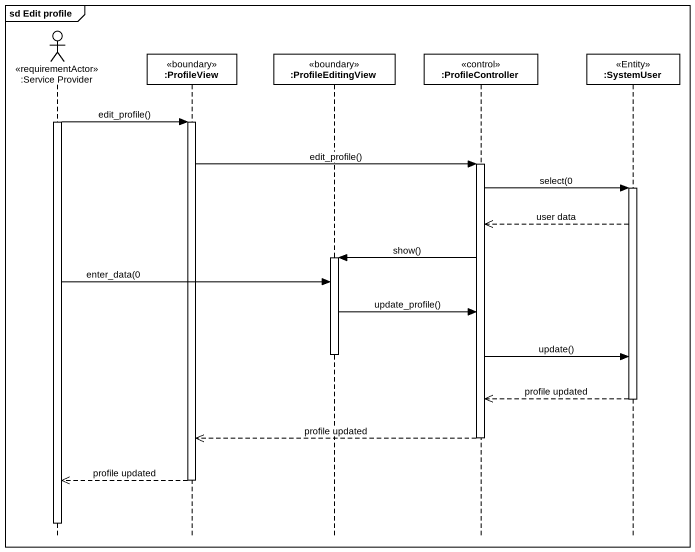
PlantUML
@startuml
mainframe sd Edit profile
hide footbox
actor ":Service Provider" as Service_Provider <<requirementActor>>
participant ":ProfileView" as ProfileView <<boundary>>
participant ":ProfileEditingView" as ProfileEditingView <<boundary>>
participant ":ProfileController" as ProfileController <<control>>
participant ":SystemUser" as SystemUser <<Entity>>

activate Service_Provider
Service_Provider -> ProfileView : edit_profile()
activate ProfileView
ProfileView -> ProfileController : edit_profile()
activate ProfileController
ProfileController -> SystemUser : select(0
activate SystemUser
SystemUser -->> ProfileController : user data
ProfileController -> ProfileEditingView : show()
activate ProfileEditingView
Service_Provider -> ProfileEditingView : enter_data(0
ProfileEditingView -> ProfileController : update_profile()
deactivate ProfileEditingView
ProfileController -> SystemUser : update()
SystemUser -->> ProfileController : profile updated
deactivate SystemUser
ProfileController -->> ProfileView : profile updated
deactivate ProfileController
ProfileView -->> Service_Provider : profile updated
deactivate ProfileView
deactivate Service_Provider
@enduml
